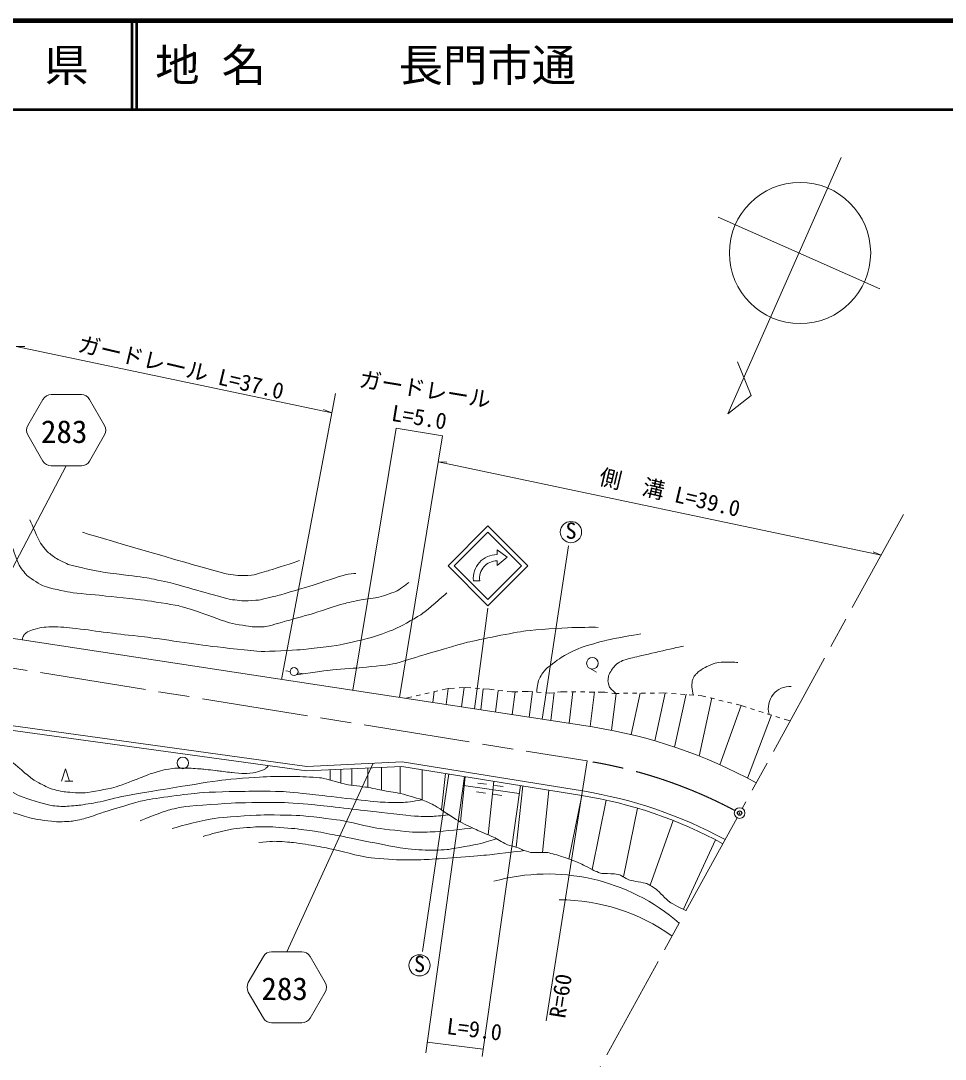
# Model space of a CAD drawing. Units: millimetres, scale not verified. Extents: x 40000 to 680000, y 20000 to 380000.
# Drawn here: x 355214 to 459484, y 262862 to 380000 of the extents above; entities that cross this region are included whole.
import ezdxf
from ezdxf.enums import TextEntityAlignment as Align

# ---------------------------------------------------------------- set-up
doc = ezdxf.new("R2010")
doc.units = ezdxf.units.MM
doc.header["$LTSCALE"] = 1000
doc.header["$PDMODE"] = 32
doc.header["$PDSIZE"] = 500
doc.linetypes.add('CHAIN', pattern=[18.5, 12, -1.5, 3.5, -1.5])
for name, color, linetype, lineweight in [('M-BGD', 7, 'Continuous', 13), ('M-BMK', 2, 'CHAIN', 13), ('M-BMK-SRVR', 3, 'Continuous', 13), ('M-STR-HTXT', 7, 'Continuous', 13), ('M-TTL', 2, 'Continuous', 140), ('M-TTL-LINE', 7, 'Continuous', 50), ('M-TTL-TXT', 7, 'Continuous', 13)]:
    doc.layers.add(name, color=color, linetype=linetype, lineweight=lineweight)
doc.layers.add('M-OTRS', color=6, linetype='Continuous')
doc.styles.add('ＭＳ ゴシック', font='')
doc.styles.get('ＭＳ ゴシック').set_extended_font_data('MS Gothic')

msp = doc.modelspace()

# ---------------------------------------------------------------- linework, layer by layer
at = {"layer": 'M-BGD'}
for p, q in [((416997, 320755), (414013, 301224)), ((419708, 300354), (352309, 310650)), ((419362, 306963), (420148, 306509)), ((385111, 306668), (385591, 306590)), ((386469, 306447), (387083, 306347)), ((403435, 304678), (402741, 304518)), ((403435, 304678), (403210, 302874)), ((404145, 304719), (403435, 304678)), ((405353, 304789), (404644, 304748)), ((405207, 304789), (404935, 302611)), ((405961, 304744), (405353, 304789)), ((406958, 304671), (406459, 304708)), ((407385, 304650), (407089, 302282)), ((408064, 304590), (407457, 304635)), ((408591, 304529), (408064, 304590)), ((399330, 303733), (398636, 303573)), ((400305, 303957), (399818, 303845)), ((401279, 304182), (400792, 304069)), ((401845, 304330), (401693, 303106)), ((402254, 304406), (401767, 304294)), ((409073, 304467), (408768, 302025)), ((409585, 304412), (409088, 304470)), ((410609, 304293), (410081, 304354)), ((411268, 304317), (410609, 304293)), ((410975, 304296), (410656, 301737)), ((412427, 304359), (411768, 304335)), ((412919, 304319), (412427, 304359)), ((412928, 304325), (412568, 301445)), ((413916, 304240), (413417, 304280)), ((414906, 304160), (414414, 304200)), ((415246, 304204), (414906, 304160)), ((415389, 304217), (414997, 301074)), ((416083, 304313), (415742, 304269)), ((416832, 304306), (416083, 304313)), ((417496, 304315), (417052, 300760)), ((417832, 304296), (417332, 304301)), ((418832, 304287), (418332, 304292)), ((419832, 304278), (419332, 304282)), ((419926, 304290), (419440, 300395)), ((421080, 304266), (420331, 304273)), ((421388, 304228), (421080, 304266)), ((422359, 304126), (421840, 299972)), ((422191, 304127), (421884, 304166)), ((422695, 304132), (422191, 304127)), ((423694, 304140), (423194, 304136)), ((425088, 304159), (424076, 299482)), ((424694, 304148), (424194, 304144)), ((425694, 304157), (425194, 304153)), ((426694, 304165), (426194, 304161)), ((427899, 304167), (426732, 298775)), ((427698, 304174), (427194, 304169)), ((428128, 304142), (427698, 304174)), ((429125, 304067), (428626, 304105)), ((430247, 304028), (428959, 298076)), ((430122, 303993), (429623, 304030)), ((431119, 303919), (430621, 303956)), ((432048, 303850), (431618, 303882)), ((433155, 303615), (431737, 297061)), ((432501, 303738), (432048, 303850)), ((433471, 303498), (432986, 303618)), ((434442, 303258), (433957, 303378)), ((436478, 302749), (434077, 296077)), ((435413, 303018), (434928, 303138)), ((436351, 302785), (435898, 302897)), ((437025, 302576), (436351, 302785)), ((437980, 302279), (437503, 302427)), ((439895, 301705), (437164, 294584)), ((438935, 301981), (438458, 302130)), ((439890, 301684), (439412, 301833)), ((440845, 301387), (440367, 301536)), ((441996, 301029), (441322, 301239)), ((398241, 296412), (418563, 293124)), ((414483, 267177), (419094, 296503)), ((390098, 294356), (390098, 295506)), ((391311, 294019), (391311, 295564)), ((392540, 293766), (392540, 295622)), ((394346, 293528), (394346, 295709)), ((395915, 293203), (395915, 295783)), ((397996, 292844), (397996, 295883)), ((398210, 295893), (418482, 292613)), ((400470, 292126), (400470, 295527)), ((360177, 294231), (361081, 294231)), ((400538, 275004), (403492, 295038)), ((403101, 295102), (402671, 290988)), ((405331, 294741), (404796, 289622)), ((407754, 293876), (406763, 294016)), ((408557, 294219), (407926, 288174)), ((411439, 292851), (405139, 293740)), ((407614, 292886), (406624, 293026)), ((409628, 293612), (408638, 293751)), ((411826, 293690), (411105, 286783)), ((414776, 293213), (414042, 286194)), ((409488, 292622), (408498, 292761)), ((418482, 292613), (417048, 285443)), ((421224, 292095), (419657, 284261)), ((424757, 291186), (423204, 283421)), ((426187, 282484), (428806, 289790)), ((433584, 287609), (429962, 279771))]:
    msp.add_line(p, q, dxfattribs=at)
for points in [[(351307, 303479), (353785, 300028), (387454, 295380), (398210, 295893)], [(351599, 303958), (354076, 300510), (387477, 295899), (398241, 296412)], [(359814, 294231), (360263, 295625), (360712, 294231)]]:
    msp.add_lwpolyline(points, dxfattribs=at)
for centre, radius in [((417270, 322321), 1200), ((419686, 307524), 648), ((386041, 306585), 450), ((373497, 296282), 648), ((436291, 290630), 600), ((400189, 273454), 1200)]:
    msp.add_circle(centre, radius, dxfattribs=at)
for centre, radius, start, end in [((441983, 302457), 2454, 86.71314, 195.72277), ((410669, 243717), 57353, 61.35171, 80.93238), ((410669, 243717), 50033, 61.36691, 80.92338), ((410663, 243721), 49513, 61.35929, 80.91355), ((414638, 261087), 22672, 49.09734, 105.51323), ((415913, 258924), 21926, 54.40188, 89.95171)]:
    msp.add_arc(centre, radius, start, end, dxfattribs=at)
for points, knots in [([(398993, 316654), (398732, 316405), (397832, 315785), (397506, 315629), (397104, 315437), (395823, 315040), (395391, 314935), (395001, 314841), (393802, 314710), (393407, 314637), (393048, 314571), (391974, 314341), (391622, 314241), (390882, 314030), (388690, 313305), (387953, 313084), (387348, 312902), (385522, 312393), (384913, 312225), (384497, 312109), (383257, 311726), (382830, 311663), (382497, 311613), (381479, 311624), (381144, 311663), (380616, 311724), (379044, 312013), (378533, 312158), (377839, 312356), (375821, 313147), (375137, 313376), (374707, 313520), (373406, 313930), (372962, 314024), (372209, 314182), (369924, 314531), (369161, 314632), (368208, 314758), (365341, 315057), (364385, 315159), (363664, 315237), (361492, 315413), (360776, 315530), (360184, 315626), (358420, 316009), (357861, 316224), (357456, 316379), (356348, 317082), (356010, 317354), (355796, 317527), (355269, 318175), (355137, 318417), (354925, 318805), (354445, 320049), (354311, 320471), (354062, 321255), (353410, 323636), (353224, 324437)], [0, 0, 0, 0, 1, 1, 1, 2, 2, 2, 3, 3, 3, 4, 4, 4, 5, 5, 5, 6, 6, 6, 7, 7, 7, 8, 8, 8, 9, 9, 9, 10, 10, 10, 11, 11, 11, 12, 12, 12, 13, 13, 13, 14, 14, 14, 15, 15, 15, 16, 16, 16, 17, 17, 17, 18, 18, 18, 19, 19, 19, 19]), ([(393011, 317638), (392792, 317656), (392131, 317596), (391920, 317539), (391162, 317337), (388934, 316580), (388185, 316349), (387387, 316104), (384990, 315380), (384185, 315159), (383760, 315043), (382472, 314735), (382037, 314663), (381742, 314615), (380847, 314555), (380549, 314564), (380184, 314575), (379087, 314677), (378731, 314763), (377451, 315070), (373662, 316194), (372387, 316525), (371856, 316663), (370246, 317012), (369705, 317108), (369128, 317209), (367382, 317430), (366801, 317509), (366343, 317571), (364966, 317732), (364511, 317816), (363748, 317956), (361461, 318409), (360717, 318629), (360373, 318731), (359413, 319232), (359106, 319418), (358899, 319543), (358333, 320002), (358162, 320173), (358000, 320335), (357563, 320869), (357454, 321070), (357178, 321577), (356455, 323152), (356250, 323691)], [0, 0, 0, 0, 1, 1, 1, 2, 2, 2, 3, 3, 3, 4, 4, 4, 5, 5, 5, 6, 6, 6, 7, 7, 7, 8, 8, 8, 9, 9, 9, 10, 10, 10, 11, 11, 11, 12, 12, 12, 13, 13, 13, 14, 14, 14, 15, 15, 15, 15]), ([(386658, 319105), (385986, 318878), (383963, 318224), (383286, 318014), (382938, 317906), (381892, 317586), (381534, 317518), (381251, 317465), (380383, 317403), (380094, 317414), (379718, 317429), (378592, 317552), (378229, 317651), (375001, 318530), (365359, 321321), (362160, 322302)], [0, 0, 0, 0, 1, 1, 1, 2, 2, 2, 3, 3, 3, 4, 4, 4, 5, 5, 5, 5]), ([(403261, 315488), (402770, 314977), (401154, 313585), (400577, 313174), (400029, 312785), (398266, 311801), (397661, 311508), (397171, 311271), (395639, 310691), (395116, 310537), (394350, 310311), (392016, 309750), (391229, 309611), (390338, 309454), (387642, 309131), (386740, 309056), (385864, 308983), (383224, 308838), (382344, 308871), (381247, 308912), (377973, 309291), (376884, 309426), (375348, 309616), (370826, 310280), (369152, 310503)], [0, 0, 0, 0, 1, 1, 1, 2, 2, 2, 3, 3, 3, 4, 4, 4, 5, 5, 5, 6, 6, 6, 7, 7, 7, 8, 8, 8, 8]), ([(369152, 310503), (367140, 310726), (366626, 310781), (365010, 310981), (363617, 311153), (362843, 311301), (361446, 311444), (360365, 311554), (359757, 311640), (358670, 311629), (357829, 311620), (357351, 311532), (356541, 311305), (356230, 311217), (356064, 311122), (355801, 310935), (355639, 310819), (355573, 310711), (355490, 310530), (355431, 310400), (355413, 310338), (355385, 310180)], [0, 0, 0, 0, 1, 1, 1, 2, 2, 2, 3, 3, 3, 4, 4, 4, 5, 5, 5, 6, 6, 6, 7, 7, 7, 7]), ([(420330, 311577), (419735, 311593), (417949, 311573), (417355, 311544), (416322, 311494), (413222, 311324), (412198, 311181), (410864, 310993), (406898, 310202), (405588, 309891), (404549, 309646), (401489, 308702), (400464, 308404), (399809, 308213), (397861, 307577), (397192, 307445), (396441, 307298), (394152, 307090), (393391, 307016), (392738, 306952), (390774, 306834), (390123, 306756), (389391, 306668), (387597, 306411), (386292, 306212)], [0, 0, 0, 0, 1, 1, 1, 2, 2, 2, 3, 3, 3, 4, 4, 4, 5, 5, 5, 6, 6, 6, 7, 7, 7, 8, 8, 8, 8]), ([(425156, 310844), (424384, 310736), (422086, 310310), (421327, 310135), (420725, 309996), (418939, 309489), (418359, 309275), (417940, 309120), (416735, 308528), (416352, 308297), (415976, 308070), (414918, 307281), (414582, 306999), (414442, 306881), (414088, 306459), (413987, 306307), (413895, 306170), (413681, 305722), (413626, 305567), (413574, 305424), (413474, 304978), (413453, 304827), (413439, 304721), (413421, 304493), (413408, 304281)], [0, 0, 0, 0, 1, 1, 1, 2, 2, 2, 3, 3, 3, 4, 4, 4, 5, 5, 5, 6, 6, 6, 7, 7, 7, 8, 8, 8, 8]), ([(422359, 304126), (422256, 304200), (421968, 304449), (421881, 304541), (421812, 304613), (421620, 304847), (421580, 304938), (421531, 305049), (421453, 305408), (421447, 305528), (421441, 305645), (421484, 305996), (421519, 306107), (421562, 306242), (421757, 306625), (421833, 306745), (421900, 306852), (422143, 307147), (422230, 307239), (422303, 307316), (422539, 307531), (422628, 307588), (422738, 307660), (423093, 307835), (423218, 307877), (423461, 307960), (424210, 308149), (424460, 308208), (425558, 308468), (428857, 309226), (429958, 309473)], [0, 0, 0, 0, 1, 1, 1, 2, 2, 2, 3, 3, 3, 4, 4, 4, 5, 5, 5, 6, 6, 6, 7, 7, 7, 8, 8, 8, 9, 9, 9, 10, 10, 10, 10]), ([(431060, 303961), (431018, 304134), (430933, 304663), (430919, 304840), (430909, 304962), (430922, 305329), (430938, 305450), (430948, 305524), (431017, 305741), (431046, 305811), (431075, 305880), (431184, 306075), (431227, 306136), (431267, 306192), (431407, 306342), (431456, 306389), (431523, 306453), (431729, 306638), (431805, 306690), (431956, 306793), (432424, 307081), (432588, 307160), (432770, 307248), (433334, 307468), (433528, 307521), (433700, 307569), (434229, 307659), (434407, 307666), (434747, 307679), (435767, 307650), (436106, 307618)], [0, 0, 0, 0, 1, 1, 1, 2, 2, 2, 3, 3, 3, 4, 4, 4, 5, 5, 5, 6, 6, 6, 7, 7, 7, 8, 8, 8, 9, 9, 9, 10, 10, 10, 10]), ([(400470, 292126), (400059, 292030), (398801, 291852), (398379, 291829), (397855, 291801), (396280, 291831), (395758, 291876), (394229, 292010), (389658, 292561), (388132, 292726), (387476, 292797), (385509, 293026), (384850, 293057), (383989, 293097), (381400, 293092), (380538, 293079), (379503, 293064), (376398, 293006), (375367, 292914), (374120, 292802), (370394, 292308), (369167, 292059), (368223, 291868), (365465, 290996), (364543, 290716), (364162, 290600), (363038, 290188), (362655, 290079), (362338, 289989), (361375, 289765), (361049, 289725), (360693, 289680), (359613, 289631), (359255, 289654), (358700, 289689), (357036, 289875), (356498, 290015), (355652, 290235), (353156, 291070), (352367, 291446), (351297, 291955), (348251, 293798), (347243, 294421), (346259, 295029), (343381, 296974), (342407, 297599), (341875, 297941), (340276, 298961), (339715, 299252), (339210, 299515), (337625, 300155), (337095, 300362), (336765, 300490), (335763, 300849), (335418, 300928), (335072, 301009), (334353, 301145), (333653, 301268)], [0, 0, 0, 0, 1, 1, 1, 2, 2, 2, 3, 3, 3, 4, 4, 4, 5, 5, 5, 6, 6, 6, 7, 7, 7, 8, 8, 8, 9, 9, 9, 10, 10, 10, 11, 11, 11, 12, 12, 12, 13, 13, 13, 14, 14, 14, 15, 15, 15, 16, 16, 16, 17, 17, 17, 18, 18, 18, 19, 19, 19, 19]), ([(430265, 279648), (429861, 279787), (428714, 280373), (428366, 280619), (428031, 280855), (427202, 281774), (426883, 282031), (426690, 282186), (426055, 282587), (425821, 282668), (425452, 282797), (424280, 282950), (423908, 283070), (423657, 283150), (422975, 283567), (422728, 283660), (422593, 283710), (422163, 283766), (422019, 283778), (421770, 283799), (421016, 283787), (420768, 283825), (420610, 283849), (420158, 284019), (420013, 284085), (419671, 284241), (418681, 284784), (418336, 284935), (417924, 285115), (416662, 285595), (416235, 285738), (415924, 285841), (414975, 286104), (414653, 286163), (414468, 286196), (413901, 286194), (413713, 286197), (413508, 286201), (412891, 286169), (412688, 286197), (412510, 286222), (411997, 286398), (411828, 286462), (411718, 286504), (411411, 286688), (411300, 286726), (411066, 286807), (410337, 286961), (410110, 287057), (409818, 287180), (409006, 287679), (408721, 287817), (408297, 288022), (406994, 288571), (406566, 288769), (406165, 288955), (404960, 289519), (404576, 289741), (404032, 290056), (402483, 291138), (401939, 291453), (401648, 291621), (400729, 292037), (400412, 292147), (399903, 292324), (398345, 292763), (397820, 292888), (397483, 292967), (396449, 293102), (396108, 293165), (395746, 293232), (394667, 293475), (394303, 293535), (393833, 293614), (392410, 293764), (391943, 293859), (391378, 293975), (389719, 294493), (389149, 294585), (388613, 294672), (386982, 294740), (386439, 294751), (385665, 294766), (383344, 294754), (382571, 294718), (381635, 294673), (378828, 294473), (377900, 294344), (375680, 294037), (369046, 292933), (366840, 292540), (366241, 292433), (364474, 291967), (363878, 291845), (363461, 291760), (362199, 291561), (361776, 291508), (361440, 291467), (360428, 291376), (360090, 291376), (359772, 291376), (358814, 291436), (358504, 291508), (357830, 291666), (355837, 292262), (355196, 292523), (354701, 292725), (353299, 293514), (352854, 293810), (352490, 294052), (351493, 294906), (351169, 295198), (350639, 295673), (349119, 297171), (348587, 297642), (348432, 297779), (347913, 298119), (347739, 298230), (347423, 298432), (346470, 299034), (346137, 299208), (345312, 299639), (343374, 300615), (341798, 301398)], [0, 0, 0, 0, 1, 1, 1, 2, 2, 2, 3, 3, 3, 4, 4, 4, 5, 5, 5, 6, 6, 6, 7, 7, 7, 8, 8, 8, 9, 9, 9, 10, 10, 10, 11, 11, 11, 12, 12, 12, 13, 13, 13, 14, 14, 14, 15, 15, 15, 16, 16, 16, 17, 17, 17, 18, 18, 18, 19, 19, 19, 20, 20, 20, 21, 21, 21, 22, 22, 22, 23, 23, 23, 24, 24, 24, 25, 25, 25, 26, 26, 26, 27, 27, 27, 28, 28, 28, 29, 29, 29, 30, 30, 30, 31, 31, 31, 32, 32, 32, 33, 33, 33, 34, 34, 34, 35, 35, 35, 36, 36, 36, 37, 37, 37, 38, 38, 38, 39, 39, 39, 40, 40, 40, 41, 41, 41, 41]), ([(349671, 301134), (350037, 300661), (351206, 299300), (351618, 298867), (352082, 298380), (353545, 296988), (354046, 296540), (354530, 296108), (356027, 294861), (356542, 294466), (356707, 294340), (357253, 294039), (357436, 293943), (357671, 293820), (358381, 293452), (358633, 293370), (358952, 293265), (359937, 293055), (360269, 293015), (360712, 292963), (362052, 292873), (362495, 292914), (363150, 292975), (365089, 293351), (365724, 293518), (366262, 293660), (367823, 294262), (368345, 294456), (368673, 294577), (369644, 294978), (369974, 295093), (370225, 295181), (370989, 295413), (371249, 295471), (371517, 295531), (372333, 295662), (372607, 295684), (372905, 295707), (373802, 295705), (374101, 295696), (374420, 295687), (375375, 295624), (375693, 295595), (376063, 295561), (377167, 295426), (377535, 295382), (377842, 295346), (378762, 295223), (379070, 295193), (379343, 295167), (380164, 295096), (380439, 295099), (380686, 295101), (381426, 295164), (381667, 295217), (381901, 295269), (382610, 295471), (382800, 295618), (382883, 295683), (383007, 295818), (383137, 295976)], [0, 0, 0, 0, 1, 1, 1, 2, 2, 2, 3, 3, 3, 4, 4, 4, 5, 5, 5, 6, 6, 6, 7, 7, 7, 8, 8, 8, 9, 9, 9, 10, 10, 10, 11, 11, 11, 12, 12, 12, 13, 13, 13, 14, 14, 14, 15, 15, 15, 16, 16, 16, 17, 17, 17, 18, 18, 18, 19, 19, 19, 20, 20, 20, 20]), ([(403498, 290437), (403138, 290378), (402047, 290269), (401682, 290255), (401274, 290240), (400048, 290256), (399641, 290289), (398695, 290367), (395864, 290706), (394920, 290812), (393611, 290959), (389690, 291430), (388380, 291557), (387626, 291631), (385359, 291799), (384602, 291817), (383572, 291841), (380480, 291809), (379451, 291765), (378314, 291717), (374906, 291480), (373774, 291359), (373384, 291317), (372226, 291073), (371852, 290954), (371201, 290748), (369287, 290019), (368664, 289740)], [0, 0, 0, 0, 1, 1, 1, 2, 2, 2, 3, 3, 3, 4, 4, 4, 5, 5, 5, 6, 6, 6, 7, 7, 7, 8, 8, 8, 9, 9, 9, 9]), ([(406165, 288955), (405323, 288841), (402789, 288581), (401942, 288523), (401438, 288488), (399918, 288457), (399413, 288489), (398603, 288540), (396183, 288808), (395382, 288938), (394546, 289073), (392073, 289681), (391236, 289816), (390330, 289962), (387591, 290284), (386675, 290345), (385791, 290403), (383131, 290441), (382246, 290411), (381199, 290375), (378059, 290172), (377023, 290014), (376063, 289867), (373220, 289192), (372297, 288890)], [0, 0, 0, 0, 1, 1, 1, 2, 2, 2, 3, 3, 3, 4, 4, 4, 5, 5, 5, 6, 6, 6, 7, 7, 7, 8, 8, 8, 8]), ([(408872, 287739), (408524, 287603), (407452, 287277), (407088, 287196), (406372, 287037), (404207, 286630), (403479, 286538), (403003, 286478), (401563, 286426), (401084, 286437), (400526, 286450), (398852, 286566), (398302, 286656), (396818, 286900), (392400, 287817), (390924, 288104), (390448, 288197), (389018, 288474), (388539, 288553), (388112, 288623), (386826, 288802), (386396, 288845), (385788, 288907), (383960, 289054), (383350, 289082), (383015, 289097), (382008, 289080), (381674, 289058), (381134, 289023), (379514, 288894), (378982, 288798), (378331, 288681), (376401, 288199), (375771, 287996)], [0, 0, 0, 0, 1, 1, 1, 2, 2, 2, 3, 3, 3, 4, 4, 4, 5, 5, 5, 6, 6, 6, 7, 7, 7, 8, 8, 8, 9, 9, 9, 10, 10, 10, 11, 11, 11, 11]), ([(411997, 286398), (411148, 286273), (408593, 285967), (407739, 285889), (406388, 285765), (402329, 285461), (400975, 285387), (400367, 285353), (398542, 285333), (397934, 285354), (397226, 285378), (395101, 285500), (394402, 285612), (393532, 285751), (390970, 286414), (390110, 286604), (389728, 286688), (388578, 286920), (388192, 286983), (387708, 287063), (386252, 287272), (385764, 287321), (385333, 287363), (384036, 287468), (383605, 287439), (383242, 287414), (382700, 287368), (382067, 287309)], [0, 0, 0, 0, 1, 1, 1, 2, 2, 2, 3, 3, 3, 4, 4, 4, 5, 5, 5, 6, 6, 6, 7, 7, 7, 8, 8, 8, 9, 9, 9, 9])]:
    msp.add_open_spline(points, degree=3, knots=knots, dxfattribs=at)
at = {"layer": 'M-BMK'}
for p, q in [((454775, 324320), (436579, 291156)), ((339172, 309434), (419094, 296503)), ((436002, 290104), (412277, 246863))]:
    msp.add_line(p, q, dxfattribs=at)
msp.add_arc((410669, 243717), 53453, 62.00242, 80.93238, dxfattribs=at)
at = {"layer": 'M-BMK-SRVR'}
msp.add_line((452103, 349770), (433879, 357840), dxfattribs=at)
msp.add_lwpolyline([(447756, 364568), (434956, 335659), (437604, 337729), (436048, 341534)], dxfattribs=at)
msp.add_circle((443111, 353806), 7965, dxfattribs=at)
at = {"layer": 'M-OTRS'}
msp.add_point((436291, 290630), dxfattribs=at)
at = {"layer": 'M-STR-HTXT'}
for p, q in [((362046, 337833), (358644, 337833)), ((390696, 337941), (384630, 305713)), ((357717, 337298), (356016, 334351)), ((364675, 334351), (362974, 337298)), ((390286, 335761), (389378, 336137)), ((397551, 334037), (392666, 304485)), ((402789, 333171), (397551, 334037)), ((356016, 333280), (357717, 330334)), ((362974, 330334), (364675, 333280)), ((402789, 333171), (397915, 303683)), ((351132, 312303), (360345, 329798)), ((362046, 329798), (358644, 329798)), ((452249, 319716), (402305, 330244)), ((402305, 330244), (403288, 330225)), ((408945, 320335), (408945, 319782)), ((408945, 320335), (410070, 319497)), ((452249, 319716), (451340, 320092)), ((410070, 319497), (408945, 318540)), ((408945, 319082), (408945, 318540)), ((406272, 316832), (406977, 316832)), ((407902, 313755), (406401, 302387)), ((394952, 296255), (385210, 274994)), ((400883, 263585), (405281, 294749)), ((407253, 263188), (411563, 293732)), ((382581, 274459), (380880, 271512)), ((386911, 274994), (383509, 274994)), ((389539, 271512), (387839, 274459)), ((380880, 270441), (382581, 267495)), ((387839, 267495), (389539, 270441)), ((386911, 266959), (383509, 266959)), ((407367, 263994), (401054, 264790))]:
    msp.add_line(p, q, dxfattribs=at)
msp.add_lwpolyline([(390286, 335761), (354702, 343262), (355685, 343243)], dxfattribs=at)
for points in [[(403402, 318514), (407902, 323014), (412402, 318514), (407902, 314014)], [(404109, 318514), (407902, 322307), (411695, 318514), (407902, 314721)]]:
    msp.add_lwpolyline(points, close=True, dxfattribs=at)
for centre, radius, start, end in [((358644, 336762), 1071, 90, 150), ((362046, 336762), 1071, 30, 90), ((356943, 333816), 1071, 150, 210), ((363747, 333816), 1071, 330, 30), ((358644, 330870), 1071, 210, 270), ((362046, 330870), 1071, 270, 330), ((408937, 317103), 2679, 89.82588, 185.80957), ((408937, 317103), 1979, 89.76429, 187.87579), ((383509, 273923), 1071, 90, 150), ((386911, 273923), 1071, 30, 90), ((381808, 270977), 1071, 150, 210), ((388612, 270977), 1071, 330, 30), ((383509, 268031), 1071, 210, 270), ((386911, 268031), 1071, 270, 330)]:
    msp.add_arc(centre, radius, start, end, dxfattribs=at)
at = {"layer": 'M-TTL'}
msp.add_line((680000, 380000), (40000, 380000), dxfattribs=at)
at = {"layer": 'M-TTL-LINE'}
for p, q in [((367750, 380000), (367750, 370000)), ((368250, 380000), (368250, 370000)), ((40000, 370000), (680000, 370000))]:
    msp.add_line(p, q, dxfattribs=at)

# ---------------------------------------------------------------- texts
at = {"layer": 'M-BGD', "style": 'ＭＳ ゴシック'}
for p in [(417279, 321019), (400198, 272152)]:
    msp.add_text('S', height=1833, dxfattribs=at).set_placement(p, align=Align.BOTTOM_CENTER)
msp.add_text('R=60', height=1833, rotation=80.998, dxfattribs=at).set_placement((417547, 269780), align=Align.BOTTOM_CENTER)
at = {"layer": 'M-STR-HTXT', "style": 'ＭＳ ゴシック'}
for s, rotation, p in [('ガードレール L=37.0', 346.7, (372959, 339468)), ('ガードレール', 350.7, (400590, 336978)), ('L=5.0', 350.7, (399923, 333846)), ('側\u3000溝 L=39.0', 346.7, (428081, 325349)), ('L=9.0', 352.9, (406201, 264788))]:
    msp.add_text(s, height=1833, rotation=rotation, dxfattribs=at).set_placement(p, align=Align.BOTTOM_CENTER)
for p in [(360109, 333658), (384974, 270819)]:
    msp.add_text('283', height=2566, dxfattribs=at).set_placement(p, align=Align.MIDDLE_CENTER)
at = {"layer": 'M-TTL-TXT', "style": 'ＭＳ ゴシック'}
msp.add_text('山\u3000口\u3000県', height=3666, dxfattribs=at).set_placement((350375, 375000), align=Align.MIDDLE_CENTER)
msp.add_text('地 名      長門市通', height=3666, dxfattribs=at).set_placement((370380, 375000), align=Align.MIDDLE_LEFT)

doc.saveas('drawing.dxf')
